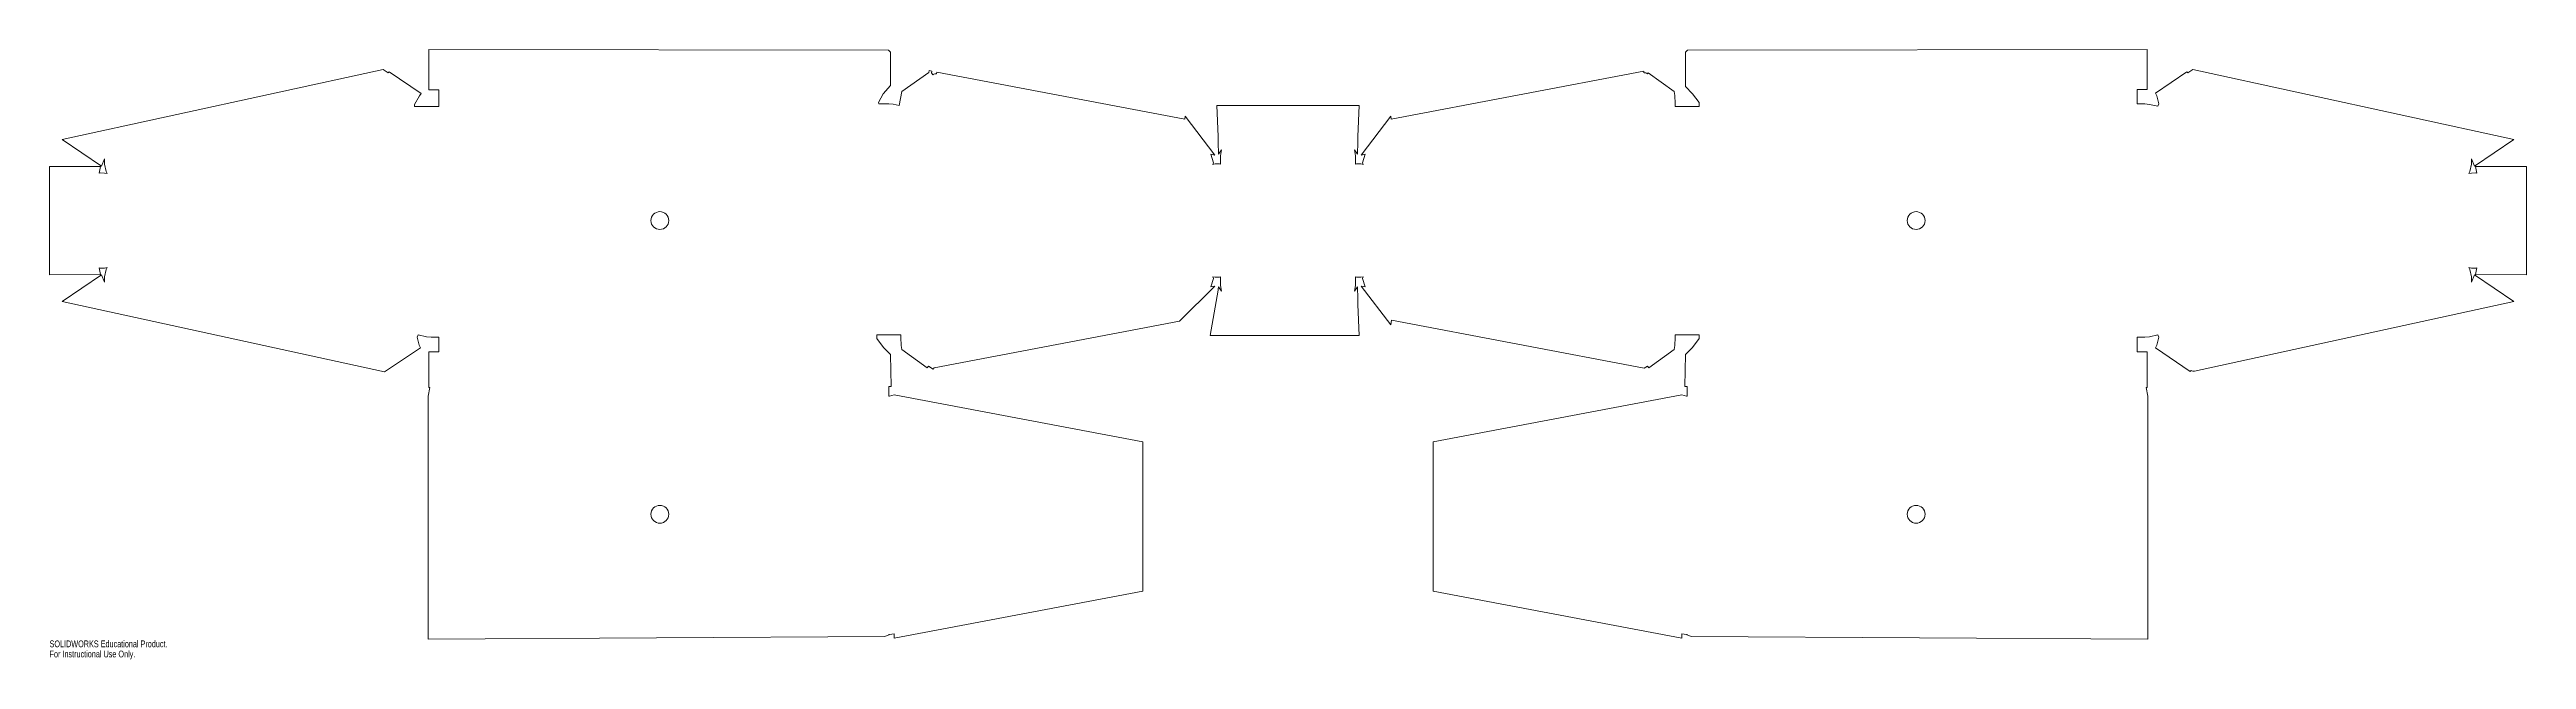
# Model space of a CAD drawing. Header units: inches. Extents: x -34.8 to 34.8, y -12.3 to 4.8.
import ezdxf

# ---------------------------------------------------------------- set-up
doc = ezdxf.new("R2010")
doc.units = ezdxf.units.IN
doc.header["$MEASUREMENT"] = 0
doc.styles.add('SLDTEXTSTYLE0', font='TXT', dxfattribs={"width": 0.7})

msp = doc.modelspace()

# ---------------------------------------------------------------- linework, layer by layer
at = {"color": 7, "linetype": 'Continuous', "lineweight": 15}
for p, q in [((-34.402, 2.274), (-25.388, 4.235)), ((-25.388, 4.235), (-25.25, 4.142)), ((-25.228, 4.172), (-25.249, 4.144)), ((-24.329, 3.565), (-25.228, 4.172)), ((-11.211, 4.785), (-24.113, 4.798)), ((-24.113, 3.667), (-24.113, 4.798)), ((-11.151, 4.724), (-11.211, 4.785)), ((-11.151, 3.787), (-11.151, 4.724)), ((-10.067, 4.207), (-10.077, 4.157)), ((-9.994, 4.194), (-10.067, 4.207)), ((-10.004, 4.143), (-9.994, 4.194)), ((2.897, 2.849), (9.981, 4.191)), ((9.981, 4.191), (9.99, 4.141)), ((11.211, 4.785), (11.151, 4.724)), ((11.151, 4.724), (11.151, 3.76)), ((24.113, 4.798), (11.211, 4.785)), ((24.113, 4.798), (24.113, 3.681)), ((25.228, 4.172), (24.34, 3.572)), ((25.249, 4.144), (25.228, 4.172)), ((25.25, 4.142), (25.388, 4.235)), ((34.402, 2.274), (25.388, 4.235)), ((-24.372, 3.502), (-24.514, 3.253)), ((-24.372, 3.502), (-24.329, 3.565)), ((-23.83, 3.667), (-24.113, 3.667)), ((-23.83, 3.203), (-23.83, 3.667)), ((-11.365, 3.558), (-11.493, 3.312)), ((-11.151, 3.787), (-11.365, 3.558)), ((-10.909, 3.231), (-10.835, 3.62)), ((-10.835, 3.62), (-10.077, 4.157)), ((-9.963, 4.092), (-9.958, 4.096)), ((-9.862, 4.116), (-9.853, 4.167)), ((-9.853, 4.167), (-2.897, 2.849)), ((10.086, 4.12), (10.106, 4.148)), ((10.106, 4.148), (10.84, 3.617)), ((10.84, 3.617), (10.857, 3.505)), ((10.857, 3.505), (10.863, 3.285)), ((11.352, 3.558), (11.151, 3.76)), ((11.54, 3.312), (11.352, 3.558)), ((23.83, 3.681), (23.83, 3.275)), ((24.113, 3.681), (23.83, 3.681)), ((24.34, 3.572), (24.379, 3.5)), ((24.434, 3.271), (24.379, 3.5)), ((-24.514, 3.203), (-24.514, 3.253)), ((-23.83, 3.203), (-24.514, 3.203)), ((-11.485, 3.279), (-11.493, 3.312)), ((-11.205, 3.279), (-11.485, 3.279)), ((-11.205, 3.279), (-11.082, 3.264)), ((-11.082, 3.264), (-10.909, 3.231)), ((-2.897, 2.849), (-2.882, 2.928)), ((-2.057, 1.837), (-2.882, 2.928)), ((-1.994, 3.228), (1.994, 3.228)), ((-1.961, 2.354), (-1.994, 3.228)), ((1.994, 3.228), (1.961, 2.354)), ((2.882, 2.928), (2.057, 1.837)), ((2.882, 2.928), (2.897, 2.849)), ((10.863, 3.203), (10.863, 3.285)), ((10.863, 3.203), (11.54, 3.203)), ((11.54, 3.203), (11.54, 3.312)), ((24.049, 3.275), (23.83, 3.275)), ((24.049, 3.275), (24.172, 3.259)), ((24.407, 3.208), (24.172, 3.259)), ((24.407, 3.208), (24.434, 3.271)), ((-33.3, 1.524), (-34.402, 2.274)), ((-1.961, 2.2), (-1.961, 2.354)), ((-1.95, 1.858), (-1.961, 2.2)), ((1.961, 2.2), (1.95, 1.858)), ((1.961, 2.354), (1.961, 2.2)), ((34.402, 2.274), (33.3, 1.524)), ((-33.327, 1.517), (-34.754, 1.519)), ((-34.754, -1.519), (-34.754, 1.519)), ((-33.363, 1.33), (-33.327, 1.517)), ((-33.3, 1.524), (-33.212, 1.731)), ((-33.212, 1.731), (-33.208, 1.579)), ((-33.161, 1.372), (-33.208, 1.579)), ((-2.17, 1.859), (-2.091, 1.623)), ((-2.17, 1.859), (-2.057, 1.837)), ((-2.091, 1.623), (-2.111, 1.575)), ((-2.111, 1.575), (-2.045, 1.587)), ((-2.045, 1.587), (-1.922, 1.588)), ((-1.865, 1.98), (-1.95, 1.858)), ((-1.922, 1.588), (-1.891, 1.583)), ((-1.898, 1.819), (-1.865, 1.98)), ((-1.897, 1.614), (-1.898, 1.819)), ((-1.891, 1.583), (-1.897, 1.614)), ((1.865, 1.98), (1.898, 1.819)), ((1.95, 1.858), (1.865, 1.98)), ((1.897, 1.614), (1.891, 1.583)), ((1.891, 1.583), (1.922, 1.588)), ((1.898, 1.819), (1.897, 1.614)), ((1.922, 1.588), (2.045, 1.587)), ((2.111, 1.575), (2.045, 1.587)), ((2.057, 1.837), (2.17, 1.859)), ((2.091, 1.623), (2.17, 1.859)), ((2.091, 1.623), (2.111, 1.575)), ((33.208, 1.579), (33.161, 1.372)), ((33.208, 1.579), (33.212, 1.731)), ((33.212, 1.731), (33.3, 1.524)), ((34.754, 1.519), (33.327, 1.517)), ((33.327, 1.517), (33.363, 1.33)), ((34.754, -1.519), (34.754, 1.519)), ((-33.332, 1.335), (-33.363, 1.33)), ((-33.332, 1.335), (-33.209, 1.334)), ((-33.139, 1.321), (-33.209, 1.334)), ((-33.161, 1.372), (-33.139, 1.321)), ((33.161, 1.372), (33.139, 1.321)), ((33.139, 1.321), (33.209, 1.334)), ((33.209, 1.334), (33.332, 1.335)), ((33.363, 1.33), (33.332, 1.335)), ((-33.327, -1.517), (-33.363, -1.33)), ((-33.363, -1.33), (-33.332, -1.335)), ((-33.209, -1.334), (-33.332, -1.335)), ((-33.209, -1.334), (-33.139, -1.321)), ((-33.208, -1.579), (-33.161, -1.372)), ((-33.139, -1.321), (-33.161, -1.372)), ((33.139, -1.321), (33.161, -1.372)), ((33.209, -1.334), (33.139, -1.321)), ((33.161, -1.372), (33.208, -1.579)), ((33.332, -1.335), (33.209, -1.334)), ((33.363, -1.33), (33.327, -1.517)), ((33.332, -1.335), (33.363, -1.33)), ((-34.754, -1.519), (-33.327, -1.517)), ((-34.402, -2.274), (-33.3, -1.524)), ((-33.3, -1.524), (-33.212, -1.731)), ((-33.212, -1.731), (-33.208, -1.579)), ((-3.042, -2.824), (-2.057, -1.837)), ((-2.185, -3.228), (-1.961, -1.953)), ((-2.091, -1.623), (-2.17, -1.859)), ((-2.057, -1.837), (-2.17, -1.859)), ((-2.111, -1.575), (-2.091, -1.623)), ((-2.045, -1.587), (-2.111, -1.575)), ((-1.922, -1.588), (-2.045, -1.587)), ((-1.961, -1.923), (-1.95, -1.858)), ((-1.961, -1.923), (-1.961, -1.953)), ((-1.865, -1.98), (-1.95, -1.858)), ((-1.891, -1.583), (-1.922, -1.588)), ((-1.898, -1.819), (-1.897, -1.614)), ((-1.898, -1.819), (-1.865, -1.98)), ((-1.897, -1.614), (-1.891, -1.583)), ((1.865, -1.98), (1.898, -1.819)), ((1.95, -1.858), (1.865, -1.98)), ((1.891, -1.583), (1.897, -1.614)), ((1.922, -1.588), (1.891, -1.583)), ((1.897, -1.614), (1.898, -1.819)), ((2.045, -1.587), (1.922, -1.588)), ((1.95, -1.858), (1.961, -2.2)), ((2.045, -1.587), (2.111, -1.575)), ((2.17, -1.859), (2.057, -1.837)), ((2.057, -1.837), (2.882, -2.928)), ((2.111, -1.575), (2.091, -1.623)), ((2.17, -1.859), (2.091, -1.623)), ((33.208, -1.579), (33.212, -1.731)), ((33.212, -1.731), (33.3, -1.524)), ((33.3, -1.524), (34.402, -2.274)), ((33.327, -1.517), (34.754, -1.519)), ((-34.402, -2.274), (-25.351, -4.243)), ((1.961, -2.354), (1.961, -2.2)), ((1.961, -2.354), (1.994, -3.228)), ((34.402, -2.274), (25.437, -4.225)), ((-24.434, -3.271), (-24.407, -3.208)), ((-24.434, -3.271), (-24.379, -3.5)), ((-24.172, -3.259), (-24.407, -3.208)), ((-24.049, -3.275), (-24.172, -3.259)), ((-23.83, -3.275), (-24.049, -3.275)), ((-23.83, -3.275), (-23.83, -3.681)), ((-11.54, -3.203), (-11.54, -3.312)), ((-11.54, -3.203), (-10.863, -3.203)), ((-11.54, -3.312), (-11.352, -3.558)), ((-10.863, -3.285), (-10.863, -3.203)), ((-10.857, -3.505), (-10.863, -3.285)), ((-3.042, -2.824), (-9.927, -4.129)), ((-2.185, -3.228), (1.994, -3.228)), ((2.882, -2.928), (2.907, -2.798)), ((2.907, -2.798), (9.998, -4.142)), ((10.863, -3.285), (10.857, -3.505)), ((10.863, -3.285), (10.863, -3.203)), ((11.54, -3.203), (10.863, -3.203)), ((11.352, -3.558), (11.54, -3.312)), ((11.54, -3.312), (11.54, -3.203)), ((23.83, -3.681), (23.83, -3.275)), ((24.049, -3.275), (23.83, -3.275)), ((24.172, -3.259), (24.049, -3.275)), ((24.407, -3.208), (24.172, -3.259)), ((24.379, -3.5), (24.434, -3.271)), ((24.434, -3.271), (24.407, -3.208)), ((-25.351, -4.243), (-24.34, -3.572)), ((-24.379, -3.5), (-24.34, -3.572)), ((-23.83, -3.681), (-24.113, -3.681)), ((-24.113, -4.683), (-24.113, -3.681)), ((-11.352, -3.558), (-11.151, -3.76)), ((-11.14, -4.652), (-11.151, -3.76)), ((-10.857, -3.505), (-10.84, -3.617)), ((-10.123, -4.136), (-10.84, -3.617)), ((-10.123, -4.136), (-10.085, -4.081)), ((-9.957, -4.171), (-10.085, -4.081)), ((-9.927, -4.129), (-9.957, -4.171)), ((9.998, -4.142), (10.085, -4.081)), ((10.123, -4.136), (10.085, -4.081)), ((10.84, -3.617), (10.123, -4.136)), ((10.84, -3.617), (10.857, -3.505)), ((11.151, -3.76), (11.14, -4.652)), ((11.352, -3.558), (11.151, -3.76)), ((24.113, -3.681), (23.83, -3.681)), ((24.113, -3.681), (24.113, -4.683)), ((24.34, -3.572), (24.379, -3.5)), ((24.34, -3.572), (25.321, -4.235)), ((-24.127, -4.928), (-24.078, -4.683)), ((-24.078, -4.683), (-24.113, -4.683)), ((-11.205, -4.652), (-11.205, -4.928)), ((-11.205, -4.652), (-11.14, -4.652)), ((11.205, -4.652), (11.14, -4.652)), ((11.205, -4.928), (11.205, -4.652)), ((24.078, -4.683), (24.127, -4.928)), ((24.113, -4.683), (24.078, -4.683)), ((25.321, -4.235), (25.341, -4.206)), ((-24.127, -4.928), (-24.127, -11.741)), ((-11.205, -4.928), (-11.179, -4.928)), ((-11.179, -4.928), (-11.056, -4.89)), ((-11.056, -4.89), (-4.076, -6.212)), ((4.076, -6.212), (11.056, -4.89)), ((11.056, -4.89), (11.179, -4.928)), ((11.179, -4.928), (11.205, -4.928)), ((24.127, -4.928), (24.127, -11.741)), ((-4.076, -10.397), (-4.076, -6.212)), ((4.076, -10.397), (4.076, -6.212)), ((-11.056, -11.719), (-4.076, -10.397)), ((4.076, -10.397), (11.056, -11.719)), ((-11.311, -11.67), (-24.127, -11.741)), ((-11.202, -11.623), (-11.311, -11.67)), ((-11.056, -11.592), (-11.179, -11.614)), ((-11.056, -11.592), (-11.056, -11.719)), ((11.056, -11.719), (11.056, -11.592)), ((11.179, -11.614), (11.056, -11.592)), ((11.311, -11.67), (11.202, -11.623)), ((24.127, -11.741), (11.311, -11.67))]:
    msp.add_line(p, q, dxfattribs=at)
for centre in [(-17.627, 0), (17.627, 0), (-17.627, -8.241), (17.627, -8.241)]:
    msp.add_circle(centre, 0.25, dxfattribs=at)
for centre, start, end in [((-9.886, 3.994), 79.27142, 125.26439), ((10.014, 4.018), 54.73561, 100.72858), ((25.411, -4.102), 235.97936, 282.27462)]:
    msp.add_arc(centre, 0.125, start, end, dxfattribs=at)
for centre, major_axis, ratio, start_param, end_param in [((-25.318, 4.25), (0.225, 0.333), 0.294086, 4.583909, 4.58962), ((-9.953, 4.273), (0.264, -0.373), 0.258819, 4.880259, 5.027781), ((25.318, 4.25), (-0.225, 0.333), 0.294086, 1.693565, 1.699276), ((-11.127, -11.741), (0.19, 0.051), 0.694747, 1.657662, 1.786467), ((11.127, -11.741), (-0.19, 0.051), 0.694747, 4.496719, 4.625523)]:
    msp.add_ellipse(centre, major_axis=major_axis, ratio=ratio, start_param=start_param, end_param=end_param, dxfattribs=at)

# ---------------------------------------------------------------- texts
at = {"color": 7, "linetype": 'Continuous', "char_height": 0.1903, "attachment_point": 1, "style": 'SLDTEXTSTYLE0'}
for s, insert in [('SOLIDWORKS Educational Product.', (-34.754, -11.781)), ('For Instructional Use Only.', (-34.754, -12.066))]:
    msp.add_mtext(s, dxfattribs=dict(at, insert=insert))

doc.saveas('drawing.dxf')
